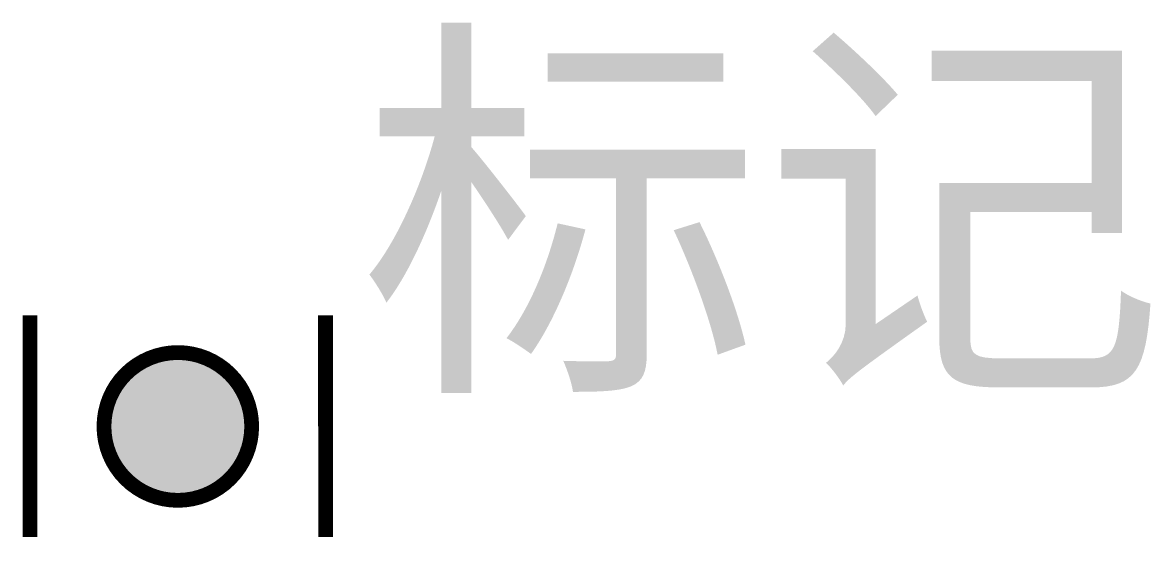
# Model space of a CAD drawing. Header units: millimetres. Extents: x -1.05 to 6.58, y -0.8 to 2.73.
import ezdxf

# ---------------------------------------------------------------- set-up
doc = ezdxf.new("R2010")
doc.units = ezdxf.units.MM
doc.styles.get("Standard").update_dxf_attribs({"font": 'SimSun.ttf'})

msp = doc.modelspace()

# ---------------------------------------------------------------- hatches: boundary and pattern name
h = msp.add_hatch(color=255)
edge = h.paths.add_edge_path()
edge.add_arc((0, 0), 0.5, 0, 180)
edge.add_arc((0, 0), 0.5, 180, 360)

# ---------------------------------------------------------------- linework, layer by layer
at = {"color": 6, "const_width": 0.1}
for points in [[(-1, 0.0017), (-1, 0.7517), (-1.0011, -0.7483)], [(1, 0.0017), (1, 0.7517), (1.0011, -0.7483)]]:
    msp.add_lwpolyline(points, dxfattribs=at)
msp.add_lwpolyline([(0.5, 0, 1), (-0.5, 0, 1)], format="xyb", close=True, dxfattribs=at)

# ---------------------------------------------------------------- texts
msp.add_attdef('标记', (1.2318, 0.4415), '标记', height=2)

doc.saveas('drawing.dxf')
